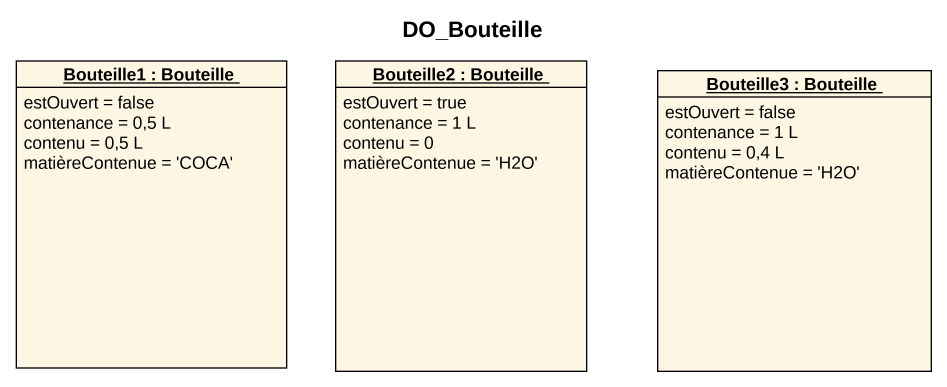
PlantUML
@startuml
title DO_Bouteille
hide circle
hide empty members
object "Bouteille1 : Bouteille" as Bouteille1 {
  estOuvert = false
  contenance = 0,5 L
  contenu = 0,5 L
  matièreContenue = 'COCA'
}
object "Bouteille2 : Bouteille" as Bouteille2 {
  estOuvert = true
  contenance = 1 L
  contenu = 0
  matièreContenue = 'H2O'
}
object "Bouteille3 : Bouteille" as Bouteille3 {
  estOuvert = false
  contenance = 1 L
  contenu = 0,4 L
  matièreContenue = 'H2O'
}
@enduml
